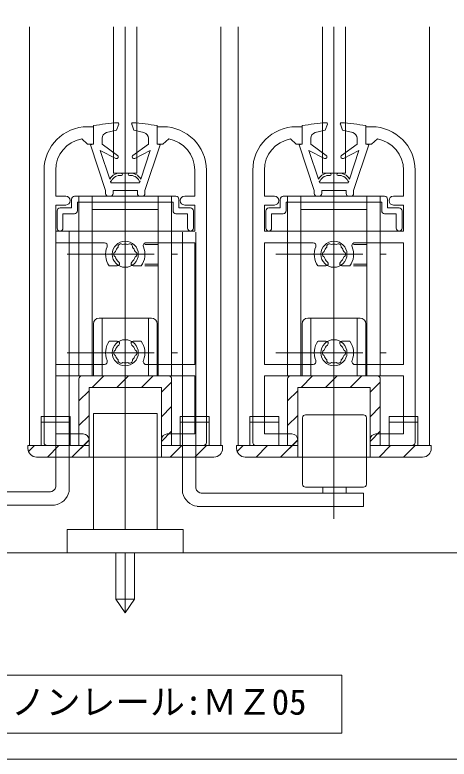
# Model space of a CAD drawing. Units: millimetres on the paper, enlarged 5 times, with parts at other scales. Extents: x -992 to 1008, y -685 to 700.
# Drawn here: x -607.7 to -482.8, y -26.2 to 187.8 of the extents above; entities that cross this region are included whole.
import ezdxf
from ezdxf.enums import TextEntityAlignment as Align

# ---------------------------------------------------------------- set-up
doc = ezdxf.new("R2010")
doc.units = ezdxf.units.MM
doc.header["$LTSCALE"] = 5
doc.linetypes.add('CHAIN1', pattern=[8, 5, -1, 1, -1])
for name, color, linetype, lineweight in [('1-0_H-SYM', 7, 'Continuous', 20), ('1-1_0', 7, 'Continuous', 20), ('2-0_18', 7, 'Continuous', 18)]:
    doc.layers.add(name, color=color, linetype=linetype, lineweight=lineweight)
doc.styles.add('ＭＳ ゴシック', font='')
doc.styles.get('ＭＳ ゴシック').set_extended_font_data('MS Gothic')

msp = doc.modelspace()

# ---------------------------------------------------------------- linework, layer by layer
at = {"layer": '1-0_H-SYM'}
msp.add_lwpolyline([(197.5, -26.25), (-967.5, -26.25), (-967.5, 675)], dxfattribs=at)
at = {"layer": '1-1_0'}
msp.add_lwpolyline([(197.5, -26.25), (-967.5, -26.25), (-967.5, 675)], dxfattribs=at)
at = {"layer": '2-0_18'}
for p, q in [((-603.461, 63.953), (-603.461, 184.343)), ((-579.294, 142.287), (-579.294, 184.343)), ((-572.627, 184.343), (-572.627, 142.287)), ((-548.461, 184.343), (-548.461, 63.953)), ((-543.461, 63.953), (-543.461, 184.343)), ((-519.294, 142.287), (-519.294, 184.343)), ((-512.627, 184.343), (-512.627, 142.287)), ((-488.461, 184.343), (-488.461, 63.953)), ((-578.461, 154.62), (-577.815, 156.336)), ((-518.461, 154.62), (-517.815, 156.336)), ((-585.127, 155.62), (-586.794, 155.62)), ((-585.127, 150.62), (-585.127, 155.953)), ((-581.35, 153.927), (-578.461, 154.62)), ((-566.794, 155.953), (-566.794, 150.62)), ((-565.127, 155.62), (-566.794, 155.62)), ((-525.127, 155.62), (-526.794, 155.62)), ((-525.127, 150.62), (-525.127, 155.953)), ((-521.35, 153.927), (-518.461, 154.62)), ((-506.794, 155.953), (-506.794, 150.62)), ((-505.127, 155.62), (-506.794, 155.62)), ((-582.627, 150.62), (-582.627, 152.306)), ((-569.294, 152.306), (-569.294, 150.62)), ((-565.127, 150.62), (-563.461, 152.134)), ((-522.627, 150.62), (-522.627, 152.306)), ((-509.294, 152.306), (-509.294, 150.62)), ((-505.127, 150.62), (-503.461, 152.134)), ((-585.961, 150.453), (-585.127, 150.62)), ((-581.627, 137.287), (-585.961, 150.453)), ((-578.165, 147.357), (-582.627, 150.62)), ((-569.294, 150.62), (-573.756, 147.357)), ((-566.794, 150.62), (-565.127, 150.62)), ((-525.961, 150.453), (-525.127, 150.62)), ((-521.627, 137.287), (-525.961, 150.453)), ((-518.165, 147.357), (-522.627, 150.62)), ((-509.294, 150.62), (-513.756, 147.357)), ((-506.794, 150.62), (-505.127, 150.62)), ((-583.131, 148.787), (-578.689, 146.508)), ((-580.427, 140.569), (-583.131, 148.787)), ((-523.131, 148.787), (-518.689, 146.508)), ((-520.427, 140.569), (-523.131, 148.787)), ((-599.294, 143.12), (-599.294, 64.787)), ((-595.961, 143.12), (-595.961, 135.62)), ((-572.627, 142.287), (-579.294, 142.287)), ((-555.961, 135.62), (-555.961, 143.12)), ((-552.627, 64.787), (-552.627, 143.12)), ((-539.294, 143.12), (-539.294, 64.787)), ((-535.961, 143.12), (-535.961, 135.62)), ((-512.627, 142.287), (-519.294, 142.287)), ((-495.961, 135.62), (-495.961, 143.12)), ((-492.627, 64.787), (-492.627, 143.12)), ((-580.224, 139.953), (-580.093, 139.953)), ((-580.059, 139.453), (-580.224, 139.953)), ((-571.862, 139.453), (-580.059, 139.453)), ((-520.224, 139.953), (-520.093, 139.953)), ((-520.06, 139.453), (-520.224, 139.953)), ((-511.862, 139.453), (-520.06, 139.453)), ((-581.627, 136.453), (-581.627, 137.287)), ((-572.476, 137.287), (-579.461, 137.287)), ((-579.461, 137.287), (-579.461, 136.453)), ((-572.461, 136.453), (-572.461, 137.287)), ((-570.294, 137.287), (-570.294, 136.453)), ((-521.627, 136.453), (-521.627, 137.287)), ((-512.476, 137.287), (-519.461, 137.287)), ((-519.461, 137.287), (-519.461, 136.453)), ((-512.461, 136.453), (-512.461, 137.287)), ((-510.294, 137.287), (-510.294, 136.453)), ((-595.961, 135.62), (-593.044, 135.62)), ((-590.544, 135.62), (-561.377, 135.62)), ((-589.294, 83.953), (-589.294, 135.62)), ((-585.461, 83.953), (-585.461, 135.62)), ((-566.461, 135.62), (-566.461, 83.953)), ((-562.627, 135.62), (-562.627, 83.953)), ((-555.961, 135.62), (-558.877, 135.62)), ((-535.961, 135.62), (-533.044, 135.62)), ((-530.544, 135.62), (-501.377, 135.62)), ((-529.294, 83.953), (-529.294, 135.62)), ((-525.461, 83.953), (-525.461, 135.62)), ((-506.461, 135.62), (-506.461, 83.953)), ((-502.627, 135.62), (-502.627, 83.953)), ((-495.961, 135.62), (-498.877, 135.62)), ((-591.377, 134.787), (-591.377, 132.287)), ((-589.711, 133.953), (-562.211, 133.953)), ((-589.711, 131.453), (-589.711, 133.953)), ((-562.211, 133.953), (-562.211, 131.453)), ((-560.544, 132.287), (-560.544, 134.787)), ((-558.877, 133.12), (-555.961, 133.12)), ((-555.961, 125.62), (-555.961, 133.12)), ((-531.377, 134.787), (-531.377, 132.287)), ((-529.711, 133.953), (-502.211, 133.953)), ((-529.711, 131.453), (-529.711, 133.953)), ((-502.211, 133.953), (-502.211, 131.453)), ((-500.544, 132.287), (-500.544, 134.787)), ((-498.877, 133.12), (-495.961, 133.12)), ((-495.961, 125.62), (-495.961, 133.12)), ((-595.544, 131.453), (-595.544, 126.453)), ((-591.377, 132.287), (-594.711, 132.287)), ((-593.877, 126.453), (-593.877, 130.62)), ((-593.877, 130.62), (-590.544, 130.62)), ((-585.461, 131.787), (-566.461, 131.787)), ((-561.377, 130.62), (-558.044, 130.62)), ((-557.211, 132.287), (-560.544, 132.287)), ((-558.044, 130.62), (-558.044, 126.453)), ((-556.377, 126.453), (-556.377, 131.453)), ((-535.544, 131.453), (-535.544, 126.453)), ((-531.377, 132.287), (-534.711, 132.287)), ((-533.877, 126.453), (-533.877, 130.62)), ((-533.877, 130.62), (-530.544, 130.62)), ((-525.461, 131.787), (-506.461, 131.787)), ((-501.377, 130.62), (-498.044, 130.62)), ((-497.211, 132.287), (-500.544, 132.287)), ((-498.044, 130.62), (-498.044, 126.453)), ((-496.377, 126.453), (-496.377, 131.453)), ((-595.961, 125.62), (-555.961, 125.62)), ((-595.961, 52.01), (-595.961, 125.62)), ((-592.127, 125.62), (-592.127, 50.698)), ((-559.461, 125.287), (-559.461, 50.364)), ((-555.627, 125.287), (-555.627, 51.676)), ((-535.961, 125.62), (-495.961, 125.62)), ((-595.961, 122.287), (-581.961, 122.287)), ((-569.961, 122.287), (-555.961, 122.287)), ((-555.961, 122.287), (-555.961, 87.287)), ((-535.961, 122.287), (-521.961, 122.287)), ((-535.961, 87.287), (-535.961, 122.287)), ((-509.961, 122.287), (-495.961, 122.287)), ((-495.961, 122.287), (-495.961, 87.287)), ((-580.543, 115.62), (-578.247, 115.62)), ((-571.378, 115.62), (-573.674, 115.62)), ((-520.543, 115.62), (-518.247, 115.62)), ((-511.378, 115.62), (-513.674, 115.62)), ((-583.461, 100.62), (-568.461, 100.62)), ((-582.627, 100.62), (-582.627, 83.953)), ((-569.294, 100.62), (-569.294, 83.953)), ((-523.461, 100.62), (-508.461, 100.62)), ((-522.627, 100.62), (-522.627, 83.953)), ((-509.294, 100.62), (-509.294, 83.953)), ((-585.127, 83.953), (-585.127, 98.953)), ((-566.794, 98.953), (-566.794, 83.953)), ((-525.127, 83.953), (-525.127, 98.953)), ((-506.794, 98.953), (-506.794, 83.953)), ((-578.247, 93.953), (-580.543, 93.953)), ((-573.674, 93.953), (-571.378, 93.953)), ((-518.247, 93.953), (-520.543, 93.953)), ((-513.674, 93.953), (-511.378, 93.953)), ((-581.961, 87.287), (-595.961, 87.287)), ((-555.961, 87.287), (-569.961, 87.287)), ((-521.961, 87.287), (-535.961, 87.287)), ((-495.961, 87.287), (-509.961, 87.287)), ((-555.961, 83.953), (-595.961, 83.953)), ((-585.427, 80.62), (-582.094, 83.953)), ((-578.356, 80.62), (-575.023, 83.953)), ((-571.285, 80.62), (-567.952, 83.953)), ((-555.961, 83.953), (-555.961, 67.287)), ((-495.961, 83.953), (-535.961, 83.953)), ((-535.961, 67.287), (-535.961, 83.953)), ((-525.427, 80.62), (-522.094, 83.953)), ((-518.356, 80.62), (-515.023, 83.953)), ((-511.285, 80.62), (-507.952, 83.953)), ((-495.961, 83.953), (-495.961, 67.287)), ((-589.294, 83.12), (-589.294, 63.953)), ((-565.544, 79.29), (-562.627, 82.207)), ((-565.544, 79.29), (-562.627, 82.207)), ((-562.627, 63.953), (-562.627, 83.12)), ((-529.294, 83.12), (-529.294, 63.953)), ((-505.544, 79.29), (-502.627, 82.207)), ((-505.544, 79.29), (-502.627, 82.207)), ((-502.627, 63.953), (-502.627, 83.12)), ((-589.294, 76.753), (-586.377, 79.67)), ((-586.377, 80.62), (-586.377, 60.62)), ((-586.377, 80.62), (-565.544, 80.62)), ((-565.544, 60.62), (-565.544, 80.62)), ((-529.294, 76.753), (-526.377, 79.67)), ((-526.377, 80.62), (-526.377, 60.62)), ((-526.377, 80.62), (-505.544, 80.62)), ((-505.544, 60.62), (-505.544, 80.62)), ((-565.544, 72.219), (-562.627, 75.136)), ((-505.544, 72.219), (-502.627, 75.136)), ((-524.127, 72.787), (-507.461, 72.787)), ((-600.127, 72.287), (-600.127, 63.953)), ((-589.294, 69.682), (-586.377, 72.599)), ((-560.127, 72.287), (-560.127, 63.953)), ((-551.794, 72.287), (-560.127, 72.287)), ((-551.794, 63.953), (-551.794, 72.287)), ((-540.127, 72.287), (-540.127, 63.953)), ((-529.294, 69.682), (-526.377, 72.599)), ((-524.961, 52.787), (-524.961, 71.953)), ((-506.627, 71.953), (-506.627, 52.787)), ((-500.127, 72.287), (-500.127, 63.953)), ((-491.794, 72.287), (-500.127, 72.287)), ((-491.794, 63.953), (-491.794, 72.287)), ((-591.794, 70.62), (-600.127, 70.62)), ((-551.794, 70.62), (-560.127, 70.62)), ((-531.794, 70.62), (-540.127, 70.62)), ((-491.794, 70.62), (-500.127, 70.62)), ((-595.961, 67.287), (-588.044, 67.287)), ((-565.544, 65.148), (-562.627, 68.065)), ((-563.877, 67.287), (-555.961, 67.287)), ((-535.961, 67.287), (-528.044, 67.287)), ((-505.544, 65.148), (-502.627, 68.065)), ((-503.877, 67.287), (-495.961, 67.287)), ((-591.285, 60.62), (-586.331, 65.574)), ((-591.285, 60.62), (-586.377, 65.528)), ((-531.285, 60.62), (-526.331, 65.574)), ((-531.285, 60.62), (-526.377, 65.528)), ((-586.377, 63.953), (-603.961, 63.953)), ((-603.961, 63.953), (-603.961, 63.12)), ((-603.961, 63.953), (-603.961, 63.12)), ((-603.802, 62.245), (-602.094, 63.953)), ((-603.802, 62.245), (-602.094, 63.953)), ((-598.356, 60.62), (-595.023, 63.953)), ((-598.356, 60.62), (-595.023, 63.953)), ((-547.961, 63.953), (-565.544, 63.953)), ((-563.001, 60.62), (-559.668, 63.953)), ((-563, 60.621), (-559.668, 63.953)), ((-555.93, 60.62), (-552.596, 63.953)), ((-555.93, 60.62), (-552.597, 63.953)), ((-547.961, 63.12), (-547.961, 63.953)), ((-547.961, 63.12), (-547.961, 63.953)), ((-526.377, 63.953), (-543.961, 63.953)), ((-543.961, 63.953), (-543.961, 63.12)), ((-543.961, 63.953), (-543.961, 63.12)), ((-543.802, 62.245), (-542.094, 63.953)), ((-543.802, 62.245), (-542.094, 63.953)), ((-538.356, 60.62), (-535.023, 63.953)), ((-538.356, 60.62), (-535.023, 63.953)), ((-487.961, 63.953), (-505.544, 63.953)), ((-503.001, 60.62), (-499.668, 63.953)), ((-503, 60.621), (-499.668, 63.953)), ((-495.93, 60.62), (-492.597, 63.953)), ((-495.93, 60.62), (-492.597, 63.953)), ((-487.961, 63.12), (-487.961, 63.953)), ((-487.961, 63.12), (-487.961, 63.953)), ((-601.461, 60.62), (-550.461, 60.62)), ((-541.461, 60.62), (-490.461, 60.62)), ((-507.461, 51.953), (-524.127, 51.953)), ((-519.127, 50.287), (-519.127, 51.953)), ((-512.461, 50.287), (-512.461, 51.953)), ((-644.127, 50.62), (-597.452, 50.62)), ((-507.461, 50.287), (-554.136, 50.287)), ((-507.461, 46.453), (-507.461, 50.287)), ((-596.341, 46.787), (-644.127, 46.787)), ((-555.247, 46.453), (-507.461, 46.453))]:
    msp.add_line(p, q, dxfattribs=at)
at = {"layer": '2-0_18', "linetype": 'CHAIN1'}
for p, q in [((-575.961, 39.787), (-575.961, 184.343)), ((-515.961, 184.343), (-515.961, 42.843)), ((-575.961, 55.993), (-575.961, 161.648)), ((-515.961, 55.993), (-515.961, 161.648)), ((-570.294, 122.287), (-566.461, 122.287)), ((-510.294, 122.287), (-506.461, 122.287)), ((-570.294, 121.787), (-566.461, 121.787)), ((-510.294, 121.787), (-506.461, 121.787)), ((-592.662, 118.953), (-560.961, 118.953)), ((-532.662, 118.953), (-500.961, 118.953)), ((-566.461, 116.12), (-570.294, 116.12)), ((-566.461, 115.62), (-570.294, 115.62)), ((-506.461, 116.12), (-510.294, 116.12)), ((-506.461, 115.62), (-510.294, 115.62)), ((-592.662, 90.62), (-560.961, 90.62)), ((-532.662, 90.62), (-500.961, 90.62)), ((-566.461, 87.287), (-570.294, 87.287)), ((-506.461, 87.287), (-510.294, 87.287))]:
    msp.add_line(p, q, dxfattribs=at)
at = {"layer": '2-0_18', "lineweight": 20}
for p, q in [((-702.627, 33.12), (-332.059, 33.12)), ((-573.318, 33.089), (-573.318, 33.12)), ((-573.294, 19.787), (-573.294, 33.12)), ((-578.627, 19.787), (-575.961, 15.787)), ((-573.294, 19.787), (-575.961, 15.787))]:
    msp.add_line(p, q, dxfattribs=at)
at = {"layer": '2-0_18'}
for points in [[(-574.106, 156.336), (-573.461, 154.62), (-570.572, 153.927)], [(-514.106, 156.336), (-513.461, 154.62), (-510.572, 153.927)], [(-588.461, 152.134), (-586.794, 150.62), (-585.127, 150.62)], [(-528.461, 152.134), (-526.794, 150.62), (-525.127, 150.62)], [(-566.794, 150.62), (-565.961, 150.453), (-570.294, 137.287)], [(-506.794, 150.62), (-505.961, 150.453), (-510.294, 137.287)], [(-573.232, 146.508), (-568.79, 148.787), (-571.495, 140.569)], [(-513.233, 146.508), (-508.79, 148.787), (-511.495, 140.569)], [(-571.828, 139.953), (-571.697, 139.953), (-571.862, 139.453)], [(-511.828, 139.953), (-511.697, 139.953), (-511.862, 139.453)], [(-593.044, 133.12), (-595.961, 133.12), (-595.961, 125.62)], [(-533.044, 133.12), (-535.961, 133.12), (-535.961, 125.62)], [(-585.127, 39.787), (-585.127, 73.12), (-566.794, 73.12), (-566.794, 39.787)], [(-591.794, 63.953), (-591.794, 72.287), (-600.127, 72.287)], [(-531.794, 63.953), (-531.794, 72.287), (-540.127, 72.287)], [(-592.627, 33.12), (-592.627, 39.787), (-559.294, 39.787), (-559.294, 33.12)]]:
    msp.add_lwpolyline(points, dxfattribs=at)
at = {"layer": '2-0_18', "lineweight": 20}
msp.add_lwpolyline([(-578.627, 33.12), (-578.627, 19.787), (-573.294, 19.787)], dxfattribs=at)
at = {"layer": '2-0_18', "linetype": 'CHAIN1'}
msp.add_lwpolyline([(-575.961, 15.787), (-575.961, 27.097), (-575.961, 33.12)], dxfattribs=at)
at = {"layer": '2-0_18'}
msp.add_lwpolyline([(-630.396, -18.799), (-513.729, -18.799), (-513.729, -2.132), (-630.396, -2.132)], close=True, dxfattribs=at)
for centre in [(-575.961, 118.953), (-515.961, 118.953), (-575.961, 90.62), (-515.961, 90.62)]:
    msp.add_circle(centre, 3.75, dxfattribs=at)
for centre, radius, start, end in [((-571.774, 73.697), 83.333, 94.39027, 99.22102), ((-578.127, 156.453), 0.333, 339.3903, 94.39027), ((-573.794, 156.453), 0.333, 85.60971, 200.60968), ((-580.148, 73.697), 83.333, 80.77896, 85.60971), ((-511.774, 73.697), 83.333, 94.39027, 99.22102), ((-518.127, 156.453), 0.333, 339.3903, 94.39027), ((-513.794, 156.453), 0.333, 85.60971, 200.60968), ((-520.148, 73.697), 83.333, 80.77896, 85.60971), ((-586.794, 143.12), 12.5, 90, 180), ((-565.127, 143.12), 12.5, 0, 90), ((-526.794, 143.12), 12.5, 90, 180), ((-505.127, 143.12), 12.5, 0, 90), ((-586.794, 143.12), 9.167, 100.47567, 180), ((-580.961, 152.306), 1.667, 103.49572, 180), ((-570.961, 152.306), 1.667, 0, 76.50426), ((-565.127, 143.12), 9.167, 0, 79.52431), ((-526.794, 143.12), 9.167, 100.47567, 180), ((-520.961, 152.306), 1.667, 103.49572, 180), ((-510.961, 152.306), 1.667, 0, 76.50426), ((-505.127, 143.12), 9.167, 0, 79.52431), ((-578.461, 146.953), 0.5, 242.84901, 53.82075), ((-573.461, 146.953), 0.5, 126.17922, 297.15097), ((-518.461, 146.953), 0.5, 242.84901, 53.82075), ((-513.461, 146.953), 0.5, 126.17922, 297.15097), ((-577.511, 138.953), 3.333, 82.65044, 151.00494), ((-577.511, 138.953), 2.667, 82.65044, 155.68424), ((-577.127, 141.929), 0.333, 262.65043, 82.65044), ((-574.794, 141.929), 0.333, 97.34955, 277.34954), ((-574.41, 138.953), 3.333, 28.99504, 97.34955), ((-574.41, 138.953), 2.667, 24.31573, 97.34955), ((-517.511, 138.953), 3.333, 82.65044, 151.00494), ((-517.511, 138.953), 2.667, 82.65044, 155.68424), ((-517.127, 141.929), 0.333, 262.65043, 82.65044), ((-514.794, 141.929), 0.333, 97.34955, 277.34954), ((-514.41, 138.953), 3.333, 28.99504, 97.34955), ((-514.41, 138.953), 2.667, 24.31573, 97.34955), ((-580.093, 140.12), 0.167, 270, 335.68424), ((-571.828, 140.12), 0.167, 204.31573, 270), ((-520.093, 140.12), 0.167, 270, 335.68424), ((-511.828, 140.12), 0.167, 204.31573, 270), ((-593.044, 134.37), 1.25, 270, 90), ((-590.544, 134.787), 0.833, 90, 180), ((-580.794, 136.453), 0.833, 180, 270), ((-580.294, 136.453), 0.833, 270, 0), ((-571.627, 136.453), 0.833, 180, 270), ((-571.127, 136.453), 0.833, 270, 0), ((-561.377, 134.787), 0.833, 0, 90), ((-558.877, 134.37), 1.25, 90, 270), ((-533.044, 134.37), 1.25, 270, 90), ((-530.544, 134.787), 0.833, 90, 180), ((-520.794, 136.453), 0.833, 180, 270), ((-520.294, 136.453), 0.833, 270, 0), ((-511.627, 136.453), 0.833, 180, 270), ((-511.127, 136.453), 0.833, 270, 0), ((-501.377, 134.787), 0.833, 0, 90), ((-498.877, 134.37), 1.25, 90, 270), ((-594.711, 131.453), 0.833, 90, 180), ((-590.544, 131.453), 0.833, 270, 0), ((-561.377, 131.453), 0.833, 180, 270), ((-557.211, 131.453), 0.833, 0, 90), ((-534.711, 131.453), 0.833, 90, 180), ((-530.544, 131.453), 0.833, 270, 0), ((-501.377, 131.453), 0.833, 180, 270), ((-497.211, 131.453), 0.833, 0, 90), ((-594.711, 126.453), 0.833, 180, 0), ((-557.211, 126.453), 0.833, 180, 0), ((-534.711, 126.453), 0.833, 180, 0), ((-497.211, 126.453), 0.833, 180, 0), ((-581.961, 121.453), 0.833, 337.38012, 90), ((-569.961, 121.453), 0.833, 90, 202.61985), ((-521.961, 121.453), 0.833, 337.38012, 90), ((-509.961, 121.453), 0.833, 90, 202.61985), ((-575.961, 118.953), 5.667, 157.38012, 216.03187), ((-575.961, 118.953), 2.917, 135.35887, 164.64111), ((-577.211, 121.118), 0.833, 52.02431, 187.97567), ((-575.961, 118.953), 2.917, 75.35887, 104.64111), ((-574.711, 121.118), 0.833, 352.0243, 127.97567), ((-575.961, 118.953), 2.917, 15.35887, 44.64111), ((-575.961, 118.953), 5.667, 323.9681, 22.61986), ((-515.961, 118.953), 5.667, 157.38012, 216.03187), ((-515.961, 118.953), 2.917, 135.35887, 164.64111), ((-517.211, 121.118), 0.833, 52.02431, 187.97567), ((-515.961, 118.953), 2.917, 75.35887, 104.64111), ((-514.711, 121.118), 0.833, 352.0243, 127.97567), ((-515.961, 118.953), 2.917, 15.35887, 44.64111), ((-515.961, 118.953), 5.667, 323.9681, 22.61986), ((-578.461, 118.953), 0.833, 112.0243, 247.97567), ((-575.961, 118.953), 2.917, 195.35887, 229.81588), ((-575.961, 118.953), 2.917, 310.18409, 344.64111), ((-573.461, 118.953), 0.833, 292.0243, 67.97568), ((-518.461, 118.953), 0.833, 112.0243, 247.97567), ((-515.961, 118.953), 2.917, 195.35887, 229.81588), ((-515.961, 118.953), 2.917, 310.18409, 344.64111), ((-513.461, 118.953), 0.833, 292.0243, 67.97568), ((-578.247, 116.246), 0.626, 270, 49.81589), ((-573.674, 116.246), 0.626, 130.18409, 270), ((-518.247, 116.246), 0.626, 270, 49.81589), ((-513.674, 116.246), 0.626, 130.18409, 270), ((-583.461, 98.953), 1.667, 90, 180), ((-568.461, 98.953), 1.667, 0, 90), ((-523.461, 98.953), 1.667, 90, 180), ((-508.461, 98.953), 1.667, 0, 90), ((-575.961, 90.62), 5.667, 143.9681, 202.61985), ((-575.961, 90.62), 2.917, 130.18409, 164.64111), ((-578.247, 93.327), 0.626, 310.18409, 90), ((-573.674, 93.327), 0.626, 90, 229.81588), ((-575.961, 90.62), 2.917, 15.35887, 49.81589), ((-575.961, 90.62), 5.667, 337.38012, 36.03188), ((-515.961, 90.62), 5.667, 143.9681, 202.61985), ((-515.961, 90.62), 2.917, 130.18409, 164.64111), ((-518.247, 93.327), 0.626, 310.18409, 90), ((-513.674, 93.327), 0.626, 90, 229.81588), ((-515.961, 90.62), 2.917, 15.35887, 49.81589), ((-515.961, 90.62), 5.667, 337.38012, 36.03188), ((-578.461, 90.62), 0.833, 112.0243, 247.97567), ((-573.461, 90.62), 0.833, 292.0243, 67.97568), ((-518.461, 90.62), 0.833, 112.0243, 247.97567), ((-513.461, 90.62), 0.833, 292.0243, 67.97568), ((-581.961, 88.12), 0.833, 270, 22.61986), ((-575.961, 90.62), 2.917, 195.35887, 224.64111), ((-577.211, 88.455), 0.833, 172.0243, 307.97567), ((-575.961, 90.62), 2.917, 255.35887, 284.64111), ((-574.711, 88.455), 0.833, 232.0243, 7.97568), ((-575.961, 90.62), 2.917, 315.35887, 344.64111), ((-569.961, 88.12), 0.833, 157.38012, 270), ((-521.961, 88.12), 0.833, 270, 22.61986), ((-515.961, 90.62), 2.917, 195.35887, 224.64111), ((-517.211, 88.455), 0.833, 172.0243, 307.97567), ((-515.961, 90.62), 2.917, 255.35887, 284.64111), ((-514.711, 88.455), 0.833, 232.0243, 7.97568), ((-515.961, 90.62), 2.917, 315.35887, 344.64111), ((-509.961, 88.12), 0.833, 157.38012, 270), ((-588.461, 83.12), 0.833, 90, 180), ((-563.461, 83.12), 0.833, 0, 90), ((-528.461, 83.12), 0.833, 90, 180), ((-503.461, 83.12), 0.833, 0, 90), ((-524.127, 71.953), 0.833, 90, 180), ((-507.461, 71.953), 0.833, 0, 90), ((-588.044, 65.62), 1.667, 0, 90), ((-563.877, 65.62), 1.667, 90, 180), ((-528.044, 65.62), 1.667, 0, 90), ((-503.877, 65.62), 1.667, 90, 180), ((-598.461, 64.787), 0.833, 180, 270), ((-553.461, 64.787), 0.833, 270, 0), ((-538.461, 64.787), 0.833, 180, 270), ((-493.461, 64.787), 0.833, 270, 0), ((-601.461, 63.12), 2.5, 180, 270), ((-550.461, 63.12), 2.5, 270, 0), ((-541.461, 63.12), 2.5, 180, 270), ((-490.461, 63.12), 2.5, 270, 0), ((-597.605, 52.28), 1.667, 266.77527, 351.96909), ((-553.983, 51.946), 1.667, 188.03091, 273.22473), ((-524.127, 52.787), 0.833, 180, 270), ((-507.461, 52.787), 0.833, 270, 0), ((-597.017, 51.742), 5, 277.77596, 347.94759), ((-554.571, 51.408), 5, 192.05241, 262.22404)]:
    msp.add_arc(centre, radius, start, end, dxfattribs=at)

# ---------------------------------------------------------------- texts
at = {"layer": '2-0_18', "style": 'ＭＳ ゴシック'}
msp.add_text('ノンレール:ＭＺ05', height=7.331, dxfattribs=at).set_placement((-608.822, -15.673), align=Align.BOTTOM_LEFT)

doc.saveas('drawing.dxf')
